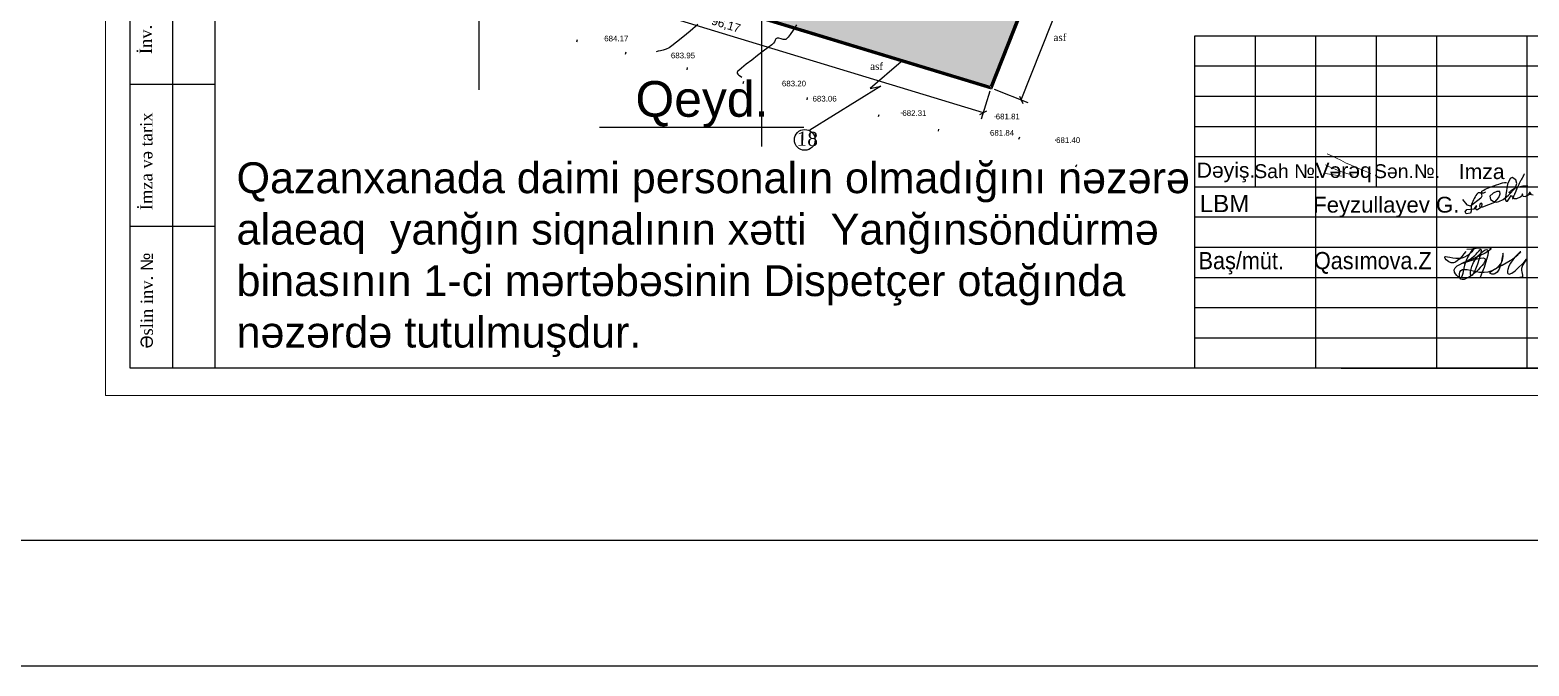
# Model space of a CAD drawing. Header units: feet. Extents: x 3381 to 683417, y 675186 to 4372291.
# Drawn here: x 682561.7 to 682827, y 4371810.6 to 4371923.1 of the extents above; entities that cross this region are included whole.
import ezdxf

# ---------------------------------------------------------------- set-up
doc = ezdxf.new("R2010")
doc.units = ezdxf.units.FT
doc.header["$MEASUREMENT"] = 0
doc.header["$PDMODE"] = 34
doc.header["$PDSIZE"] = 0.01
doc.linetypes.add('DUZ', pattern=[0])
doc.layers.get('0').update_dxf_attribs({"linetype": 'CONTINUOUS'})
doc.layers.get('Defpoints').update_dxf_attribs({"linetype": 'CONTINUOUS'})
for name, color, linetype in [('0_Point_Height', 2, 'CONTINUOUS'), ('0_Point_Point', 7, 'CONTINUOUS'), ('Layer8', 7, 'CONTINUOUS'), ('ramka', 7, 'CONTINUOUS'), ('Yazilar', 7, 'CONTINUOUS')]:
    doc.layers.add(name, color=color, linetype=linetype)
for name, color, linetype, lineweight in [('0_Ном._пера__110', 7, 'CONTINUOUS', 200), ('0_Ном._пера__1_Ном._пера__21', 7, 'CONTINUOUS', 30), ('0_Ном._пера__21', 7, 'CONTINUOUS', 30), ('0_Ном._пера__7_Ном._пера__21', 7, 'CONTINUOUS', 30), ('cədvəl xətti-15', 7, 'CONTINUOUS', 15), ('cədvəl xətti-35', 7, 'CONTINUOUS', 35), ('das tikili_Ном._пера__29', 29, 'CONTINUOUS', 18), ('HORIZANTAL', 24, 'CONTINUOUS', 13), ('km setka', 170, 'CONTINUOUS', 15), ('Künc ştampının yazısı', 7, 'CONTINUOUS', 13), ('окна', 140, 'CONTINUOUS', 9), ('размер', 90, 'CONTINUOUS', 9), ('ШТАМП ЙАЗЫСЫ_Ном._пера__1_Ном._пера__1', 7, 'CONTINUOUS', 13)]:
    doc.layers.add(name, color=color, linetype=linetype, lineweight=lineweight)
doc.styles.add('ARİAL', font='arial.ttf')
doc.styles.get("Standard").update_dxf_attribs({"font": 'arial.ttf', "height": 1.5})
doc.styles.add('style5', font='arialazlat.ttf', dxfattribs={"height": 400})
doc.styles.add('Times New  Roman', font='times.ttf')
doc.dimstyles.new('ISO-25', dxfattribs={"dimtxt": 1.5, "dimasz": 1, "dimexe": 1.25, "dimexo": 0.625, "dimtad": 1, "dimtxsty": 'Standard', "dimblk": 'OBLIQUE', "dimcen": 2.5, "dimadec": 0, "dimazin": 0, "dimtfac": 1, "dimtmove": 0, "dimatfit": 3, "dimldrblk": 'OBLIQUE', "dimfxl": 1, "dimarcsym": 0})

# ---------------------------------------------------------------- blocks, each defined once
blk = doc.blocks.new('_Oblique')
at = {"color": 0, "linetype": 'ByBlock', "lineweight": -2}
blk.add_line((-0.5, -0.5), (0.5, 0.5), dxfattribs=at)
blk = doc.blocks.new('*D47')
at = {"color": 0, "lineweight": -2, "transparency": 16777216}
for p, q in [((682639.56, 4371940.22), (682638.05, 4371935.26)), ((682638.41, 4371936.45), (682730.41, 4371908.45)), ((682731.56, 4371912.22), (682730.05, 4371907.26))]:
    blk.add_line(p, q, dxfattribs=at)
at = {"layer": 'Defpoints', "color": 0, "lineweight": 30, "transparency": 16777216}
for p in [(682639.74, 4371940.82), (682731.74, 4371912.82), (682730.41, 4371908.45)]:
    blk.add_point(p, dxfattribs=at)
at = {"color": 0, "lineweight": -2, "transparency": 16777216}
for p, rotation in [((682638.41, 4371936.45), 163.072486935853), ((682730.41, 4371908.45), 343.072486935853)]:
    blk.add_blockref('_Oblique', p, dxfattribs=dict(at, rotation=rotation))
at = {"color": 0, "lineweight": 25, "transparency": 16777216, "insert": (682684.86, 4371923.91), "char_height": 1.5, "attachment_point": 5, "rotation": 343.0725}
blk.add_mtext('96,17', dxfattribs=at)
blk = doc.blocks.new('*D48')
at = {"color": 0, "lineweight": -2, "transparency": 16777216}
for p, q in [((682764.32, 4371993.59), (682770.3, 4371991.23)), ((682737.13, 4371910.69), (682769.13, 4371991.69)), ((682732.32, 4371912.59), (682738.3, 4371910.23))]:
    blk.add_line(p, q, dxfattribs=at)
at = {"layer": 'Defpoints', "color": 0, "lineweight": 30, "transparency": 16777216}
for p in [(682763.74, 4371993.82), (682769.13, 4371991.69), (682731.74, 4371912.82)]:
    blk.add_point(p, dxfattribs=at)
at = {"color": 0, "lineweight": -2, "transparency": 16777216}
for p, rotation in [((682769.13, 4371991.69), 68.44292071496228), ((682737.13, 4371910.69), 248.4429207149623)]:
    blk.add_blockref('_Oblique', p, dxfattribs=dict(at, rotation=rotation))
at = {"color": 0, "lineweight": 25, "transparency": 16777216, "insert": (682751.71, 4371951.75), "char_height": 1.5, "attachment_point": 5, "rotation": 68.4429}
blk.add_mtext('87,09', dxfattribs=at)
blk = doc.blocks.new('*D32')
at = {"color": 0, "lineweight": -2, "transparency": 16777216}
blk.add_arc((682740.56, 4371935.69), 7.21, 68.4429, 172.4341, dxfattribs=at)
at = {"layer": 'Defpoints', "color": 0, "lineweight": 30, "transparency": 16777216}
for p in [(682763.48, 4371993.7), (682643.94, 4371948.52), (682738.93, 4371942.71), (682740.6, 4371935.68), (682731.62, 4371913.06)]:
    blk.add_point(p, dxfattribs=at)
at = {"color": 0, "lineweight": -2, "transparency": 16777216}
for p, rotation in [((682743.21, 4371942.39), 338.4429207151824), ((682733.41, 4371936.64), 262.434139284192)]:
    blk.add_blockref('_Oblique', p, dxfattribs=dict(at, rotation=rotation))
at = {"color": 0, "lineweight": 25, "transparency": 16777216, "insert": (682736.2, 4371943.1), "char_height": 1.5, "attachment_point": 5, "rotation": 30.4385}
blk.add_mtext('104°', dxfattribs=at)

msp = doc.modelspace()

# ---------------------------------------------------------------- hatches: boundary and pattern name
at = {"lineweight": 25}
h = msp.add_hatch(dxfattribs=at)
h.set_pattern_fill('GRASS', color=3)
h.set_pattern_definition([(90, (1845.1116, -2920.28305), (-0.707106781, 0.707106781), [0.1875, -1.226713563]), (45, (1845.1116, -2920.283), (-0.70710678119, 0.70710678119), [0.1875, -0.8125]), (135, (1845.1116, -2920.283), (-0.70710678119, -0.70710678119), [0.1875, -0.8125])])
edge = h.paths.add_edge_path(flags=16)
edge.add_arc((682658.082, 4371956.212), 3.56, 0, 360)
edge = h.paths.add_edge_path()
edge.add_line((682660.874, 4371958.42), (682665.412, 4371957.812))
edge.add_line((682665.412, 4371957.812), (682665.799, 4371960.701))
edge.add_line((682665.799, 4371960.701), (682658.472, 4371961.691))
edge.add_line((682658.472, 4371961.691), (682660.613, 4371977.547))
edge.add_line((682660.613, 4371977.547), (682668.986, 4371976.416))
edge.add_line((682668.986, 4371976.416), (682669.713, 4371981.799))
edge.add_line((682669.713, 4371981.799), (682665.061, 4371982.471))
edge.add_line((682665.061, 4371982.471), (682665.875, 4371988.112))
edge.add_line((682665.875, 4371988.112), (682673.997, 4371986.959))
edge.add_line((682673.997, 4371986.959), (682677.743, 4372014.074))
edge.add_line((682677.743, 4372014.074), (682677.836, 4372014.764))
edge.add_line((682677.836, 4372014.764), (682677.566, 4372014.27))
edge.add_line((682677.566, 4372014.27), (682640.028, 4371940.941))
edge.add_line((682640.028, 4371940.941), (682731.623, 4371913.064))
edge.add_line((682731.623, 4371913.064), (682763.481, 4371993.705))
edge.add_line((682763.481, 4371993.705), (682756.37, 4371996.426))
edge.add_line((682756.37, 4371996.426), (682754.616, 4371991.842))
edge.add_line((682754.616, 4371991.842), (682746.252, 4371994.776))
edge.add_arc((682905.681, 4371929.891), 172.127, 157.85455, 159.31778)
edge.add_line((682744.647, 4371990.683), (682758.012, 4371988.887))
edge.add_line((682758.012, 4371988.887), (682757.27, 4371983.639))
edge.add_line((682757.27, 4371983.639), (682743.941, 4371985.446))
edge.add_arc((682744.241, 4371982.305), 3.155, 95.46152, 167.5925)
edge.add_line((682741.16, 4371982.983), (682741.16, 4371982.028))
edge.add_line((682741.16, 4371982.028), (682742.827, 4371982.421))
edge.add_line((682742.827, 4371982.421), (682748.418, 4371981.442))
edge.add_line((682748.418, 4371981.442), (682746.468, 4371968.259))
edge.add_line((682746.468, 4371968.259), (682746.249, 4371968.259))
edge.add_line((682746.249, 4371968.259), (682741.16, 4371968.976))
edge.add_line((682741.16, 4371968.976), (682741.771, 4371974.344))
edge.add_line((682741.771, 4371974.344), (682746.874, 4371973.645))
edge.add_line((682746.874, 4371973.645), (682747.225, 4371976.207))
edge.add_line((682747.225, 4371976.207), (682742.045, 4371976.917))
edge.add_line((682742.045, 4371976.917), (682742.641, 4371982.005))
edge.add_line((682742.641, 4371982.005), (682741.06, 4371981.796))
edge.add_line((682741.06, 4371981.796), (682739.004, 4371965.83))
edge.add_line((682739.004, 4371965.83), (682747.74, 4371964.621))
edge.add_line((682747.74, 4371964.621), (682746.909, 4371957.265))
edge.add_line((682746.909, 4371957.265), (682738.126, 4371958.481))
edge.add_line((682738.126, 4371958.481), (682737.747, 4371955.83))
edge.add_line((682737.747, 4371955.83), (682731.62, 4371956.634))
edge.add_arc((682731.183, 4371946.643), 10, 87.49935, 110.7786)
edge.add_line((682727.636, 4371955.993), (682737.385, 4371954.567))
edge.add_line((682737.385, 4371954.567), (682736.758, 4371951.072))
edge.add_line((682736.758, 4371951.072), (682733.448, 4371951.598))
edge.add_line((682733.448, 4371951.598), (682733.841, 4371954.672))
edge.add_line((682733.841, 4371954.672), (682731.31, 4371955.007))
edge.add_line((682731.31, 4371955.007), (682730.905, 4371951.945))
edge.add_line((682730.905, 4371951.945), (682727.581, 4371952.385))
edge.add_line((682727.581, 4371952.385), (682727.933, 4371955.482))
edge.add_line((682727.933, 4371955.482), (682727.139, 4371955.789))
edge.add_arc((682731.353, 4371946.431), 10.263, 114.23947, 179.00955)
edge.add_line((682721.091, 4371946.608), (682720.741, 4371943.972))
edge.add_line((682720.741, 4371943.972), (682717.755, 4371944.299))
edge.add_line((682717.755, 4371944.299), (682716.874, 4371939.436))
edge.add_line((682716.874, 4371939.436), (682708.165, 4371940.649))
edge.add_line((682708.165, 4371940.649), (682708.852, 4371945.55))
edge.add_line((682708.852, 4371945.55), (682701.926, 4371946.469))
edge.add_line((682701.926, 4371946.469), (682702.361, 4371949.743))
edge.add_arc((682699.387, 4371950.138), 3, 352.44118, 442.1402)
edge.add_line((682699.797, 4371953.11), (682687.911, 4371954.75))
edge.add_line((682687.911, 4371954.75), (682686.64, 4371945.333))
edge.add_line((682686.64, 4371945.333), (682679.337, 4371946.312))
edge.add_line((682679.337, 4371946.312), (682680.591, 4371955.761))
edge.add_line((682680.591, 4371955.761), (682677.575, 4371956.183))
edge.add_line((682677.575, 4371956.183), (682676.314, 4371946.678))
edge.add_line((682676.314, 4371946.678), (682674.884, 4371946.953))
edge.add_line((682674.884, 4371946.953), (682664.163, 4371948.496))
edge.add_line((682664.163, 4371948.496), (682665.212, 4371956.326))
edge.add_line((682665.212, 4371956.326), (682661.592, 4371956.811))
edge.add_arc((682658.082, 4371956.212), 3.56, 9.68796, 38.34339)

# ---------------------------------------------------------------- linework, layer by layer
at = {"linetype": 'Continuous', "lineweight": 25}
for p, q in [((682658.522, 4371921.299), (682658.442, 4371920.907)), ((682667.148, 4371919.145), (682667.067, 4371918.753)), ((682678.026, 4371916.429), (682677.945, 4371916.037)), ((682687.96, 4371913.948), (682687.88, 4371913.556)), ((682699.259, 4371911.127), (682699.178, 4371910.735)), ((682711.921, 4371908.079), (682711.841, 4371907.687)), ((682722.492, 4371905.54), (682722.412, 4371905.148)), ((682736.804, 4371904.081), (682736.656, 4371903.709))]:
    msp.add_line(p, q, dxfattribs=at)
at = {"color": 7, "linetype": 'ByBlock', "lineweight": 25}
msp.add_line((682662.507, 4371905.87, -226.774), (682698.656, 4371905.87, -226.774), dxfattribs=at)
at = {"linetype": 'Continuous'}
msp.add_line((682746.897, 4371899.194), (682746.75, 4371898.821), dxfattribs=at)
at = {"linetype": 'Continuous', "lineweight": 15}
msp.add_line((682817.489, 4371891.725), (682817.259, 4371891.397), dxfattribs=at)
at = {"color": 1, "lineweight": 30}
msp.add_lwpolyline([(682077.611, 4372185.131), (683007.157, 4372185.131), (683007.157, 4371810.557), (682077.611, 4371810.557)], close=True, dxfattribs=at)
at = {"color": 3, "lineweight": 30}
msp.add_lwpolyline([(682092.211, 4372163.703), (682985.301, 4372163.703), (682985.301, 4371832.784), (682092.211, 4371832.784)], close=True, dxfattribs=at)
at = {"color": 7, "lineweight": 25}
for points in [[(682751.627, 4371998.67), (682764.001, 4371993.934), (682731.859, 4371912.574), (682639.454, 4371940.698), (682682.645, 4372025.07), (682742.284, 4372002.245)], [(682751.484, 4371998.296), (682763.481, 4371993.705), (682731.623, 4371913.064), (682640.028, 4371940.941), (682682.837, 4372024.568), (682742.141, 4372001.872)], [(682715.913, 4371917.427), (682710.391, 4371912.701), (682712.295, 4371913.114), (682699.707, 4371905.35)]]:
    msp.add_lwpolyline(points, dxfattribs=at)
at = {"color": 1, "lineweight": 25}
msp.add_lwpolyline([(682639.741, 4371940.819), (682682.741, 4372024.819), (682763.741, 4371993.819), (682731.741, 4371912.819)], close=True, dxfattribs=at)
at = {"color": 7, "linetype": 'DUZ', "lineweight": 25}
msp.add_circle((682698.823, 4371903.623, 9660.188), 1.846, dxfattribs=at)
at = {"color": 5, "lineweight": 30}
for points, knots in [([(682815.813, 4371883.906), (682814.86, 4371882.651), (682813.621, 4371881.021), (682811.168, 4371883.662), (682815.427, 4371881.64), (682818.271, 4371885.714), (682815.19, 4371882.165), (682815.355, 4371878.262), (682812.577, 4371881.455), (682816.67, 4371881.744), (682819.656, 4371886.317), (682816.646, 4371877.804), (682816.617, 4371882.097), (682821.066, 4371886.334), (682819.291, 4371881.708), (682818.368, 4371879.299)], [0, 0, 0, 0, 3.5258314, 4.5827, 7.6979669, 10.4021003, 13.3391055, 16.2756842, 17.599621, 21.9380069, 23.7875234, 28.7355861, 29.6070614, 34.2656674, 39.3237623, 39.3237623, 39.3237623, 39.3237623]), ([(682816, 4371884.279), (682818.288, 4371884.535), (682823.553, 4371885.123), (682811.396, 4371880.239), (682820.795, 4371883.923), (682817.744, 4371880.047), (682814.636, 4371878.149), (682814.66, 4371881.488), (682819.06, 4371879.208), (682822.485, 4371881.196), (682822.381, 4371884.87), (682822.231, 4371879.691), (682818.834, 4371880.055), (682823.404, 4371881.653), (682826.79, 4371885.039), (682823.209, 4371881.922), (682823.121, 4371878.455), (682828.193, 4371884.47), (682825.615, 4371881.306), (682825.68, 4371880.299), (682826.013, 4371879.21), (682825.489, 4371879.28), (682825.346, 4371879.299)], [0, 0, 0, 0, 4.2367948, 9.7528887, 13.71292, 16.5451483, 19.600327, 20.5962961, 24.08541, 29.078201, 29.5761855, 33.4265603, 34.049616, 38.1624152, 40.5946077, 44.5179811, 45.2027131, 49.5129527, 51.3282285, 52.0752057, 53.0711756, 53.445018, 53.445018, 53.445018, 53.445018])]:
    msp.add_open_spline(points, degree=3, knots=knots, dxfattribs=at)
at = {"layer": '0_Point_Point', "lineweight": 25}
for p in [(682663.199, 4371921.568, 684.173), (682674.997, 4371918.57, 683.954), (682694.644, 4371913.608, 683.201), (682700.063, 4371910.926, 683.056), (682715.955, 4371908.377, 682.313), (682732.483, 4371907.775, 681.814), (682731.467, 4371904.884, 681.835), (682743.165, 4371903.593, 681.397)]:
    msp.add_point(p, dxfattribs=at)
at = {"layer": '0_Point_Point', "lineweight": 15}
for p in [(682824.496, 4371894.928, 689.594), (682773.509, 4371880.934, 680.611)]:
    msp.add_point(p, dxfattribs=at)
at = {"layer": '0_Ном._пера__110', "linetype": 'Continuous', "lineweight": 25, "flags": 128}
msp.add_lwpolyline([(682594.475, 4372129.73), (682965.581, 4372129.73), (682965.581, 4371863.27), (682594.475, 4371863.27)], close=True, dxfattribs=at)
at = {"layer": '0_Ном._пера__1_Ном._пера__21', "color": 5, "linetype": 'Continuous', "lineweight": 30}
for points, knots in [([(682826.157, 4371897.613), (682826.154, 4371897.607), (682826.151, 4371897.601), (682826.148, 4371897.595), (682826.142, 4371897.582), (682826.134, 4371897.57), (682826.128, 4371897.557), (682826.116, 4371897.532), (682826.104, 4371897.507), (682826.092, 4371897.482), (682826.068, 4371897.431), (682826.044, 4371897.38), (682826.02, 4371897.328), (682826.01, 4371897.308), (682826, 4371897.288), (682825.99, 4371897.267), (682825.978, 4371897.243), (682825.966, 4371897.218), (682825.954, 4371897.193), (682825.942, 4371897.169), (682825.93, 4371897.145), (682825.918, 4371897.12), (682825.894, 4371897.071), (682825.869, 4371897.023), (682825.843, 4371896.975), (682825.793, 4371896.878), (682825.742, 4371896.782), (682825.69, 4371896.687), (682825.629, 4371896.577), (682825.568, 4371896.466), (682825.507, 4371896.357), (682825.463, 4371896.277), (682825.419, 4371896.198), (682825.376, 4371896.119), (682825.333, 4371896.04), (682825.29, 4371895.96), (682825.248, 4371895.881), (682825.164, 4371895.722), (682825.084, 4371895.561), (682825.008, 4371895.399), (682824.987, 4371895.352), (682824.965, 4371895.305), (682824.944, 4371895.258), (682824.903, 4371895.163), (682824.863, 4371895.068), (682824.826, 4371894.972), (682824.819, 4371894.954), (682824.812, 4371894.935), (682824.806, 4371894.917), (682824.799, 4371894.899), (682824.791, 4371894.88), (682824.784, 4371894.862), (682824.771, 4371894.824), (682824.757, 4371894.787), (682824.744, 4371894.75), (682824.731, 4371894.714), (682824.718, 4371894.678), (682824.705, 4371894.643), (682824.694, 4371894.614), (682824.683, 4371894.584), (682824.672, 4371894.555), (682824.661, 4371894.528), (682824.651, 4371894.5), (682824.64, 4371894.472), (682824.635, 4371894.458), (682824.627, 4371894.445), (682824.621, 4371894.431)], [0, 0, 0, 0, 1, 1, 1, 2, 2, 2, 3, 3, 3, 4, 4, 4, 5, 5, 5, 6, 6, 6, 7, 7, 7, 8, 8, 8, 9, 9, 9, 10, 10, 10, 11, 11, 11, 12, 12, 12, 13, 13, 13, 14, 14, 14, 15, 15, 15, 16, 16, 16, 17, 17, 17, 18, 18, 18, 19, 19, 19, 20, 20, 20, 21, 21, 21, 22, 22, 22, 22]), ([(682824.219, 4371893.519), (682824.212, 4371893.503), (682824.206, 4371893.487), (682824.2, 4371893.471), (682824.187, 4371893.438), (682824.171, 4371893.405), (682824.158, 4371893.372), (682824.133, 4371893.306), (682824.107, 4371893.239), (682824.08, 4371893.172), (682824.074, 4371893.157), (682824.069, 4371893.142), (682824.063, 4371893.128)], [0, 0, 0, 0, 1, 1, 1, 2, 2, 2, 3, 3, 3, 4, 4, 4, 4]), ([(682824.626, 4371894.431), (682824.62, 4371894.417), (682824.615, 4371894.403), (682824.609, 4371894.39), (682824.598, 4371894.363), (682824.584, 4371894.336), (682824.572, 4371894.309), (682824.549, 4371894.255), (682824.525, 4371894.202), (682824.5, 4371894.149), (682824.471, 4371894.084), (682824.441, 4371894.02), (682824.411, 4371893.956), (682824.381, 4371893.892), (682824.352, 4371893.829), (682824.323, 4371893.765), (682824.307, 4371893.729), (682824.291, 4371893.693), (682824.275, 4371893.657), (682824.262, 4371893.627), (682824.25, 4371893.597), (682824.237, 4371893.567), (682824.23, 4371893.551), (682824.22, 4371893.535), (682824.213, 4371893.519)], [0, 0, 0, 0, 1, 1, 1, 2, 2, 2, 3, 3, 3, 4, 4, 4, 5, 5, 5, 6, 6, 6, 7, 7, 7, 8, 8, 8, 8])]:
    msp.add_open_spline(points, degree=3, knots=knots, dxfattribs=at)
at = {"layer": '0_Ном._пера__21', "color": 5, "linetype": 'Continuous', "lineweight": 30, "flags": 128}
msp.add_lwpolyline([(682815.234, 4371893.081), (682815.989, 4371892.132), (682816.622, 4371891.985), (682818.47, 4371893.377, 1.2496404), (682817.763, 4371894.039, 0.0792582), (682816.752, 4371891.912), (682816.752, 4371891.003), (682816.655, 4371890.662), (682815.899, 4371890.533), (682815.712, 4371890.914), (682816.013, 4371891.304), (682817.223, 4371891.409), (682817.498, 4371891.48), (682817.759, 4371891.887), (682817.665, 4371891.948), (682817.484, 4371891.665), (682817.631, 4371891.301), (682817.858, 4371891.301), (682818.62, 4371891.849), (682818.717, 4371892.236), (682818.574, 4371892.435), (682818.312, 4371892.246), (682818.253, 4371891.91), (682818.408, 4371891.696), (682818.849, 4371891.803), (682820.946, 4371892.632), (682821.63, 4371893.406), (682821.867, 4371894.074), (682821.816, 4371894.474), (682821.282, 4371894.474), (682820.652, 4371894.177), (682820.035, 4371893.666), (682820.167, 4371893.074), (682820.638, 4371892.757), (682821.209, 4371892.611), (682821.667, 4371892.741), (682822.445, 4371893.086), (682823.393, 4371893.854), (682824.53, 4371895.08), (682824.832, 4371895.897), (682824.652, 4371896.534), (682824.015, 4371896.984), (682823.655, 4371896.788), (682823.197, 4371895.774), (682822.911, 4371893.887), (682822.788, 4371893.079), (682822.96, 4371892.768), (682823.213, 4371892.768), (682823.557, 4371893.307), (682823.857, 4371893.778), (682824.113, 4371893.462), (682824.432, 4371893.25), (682824.865, 4371893.25), (682825.476, 4371893.563), (682825.916, 4371893.88), (682825.855, 4371894.095), (682825.726, 4371893.921), (682825.947, 4371893.655), (682826.331, 4371893.593), (682826.669, 4371893.798), (682827.396, 4371894.228)], format="xyb", dxfattribs=at)
msp.add_lwpolyline([(682827.212, 4371894.417), (682826.915, 4371894.11), (682827.714, 4371893.89)], dxfattribs=at)
at = {"layer": '0_Ном._пера__7_Ном._пера__21', "color": 5, "linetype": 'Continuous', "lineweight": 30, "flags": 128}
for points in [[(682819.31, 4371894.464), (682819.161, 4371894.332), (682818.953, 4371894.226), (682818.787, 4371894.226), (682818.674, 4371894.308), (682818.635, 4371894.432), (682818.67, 4371894.53), (682818.755, 4371894.61), (682818.973, 4371894.734), (682819.23, 4371894.882), (682820.151, 4371895.242), (682820.773, 4371895.485), (682821.254, 4371895.652), (682821.68, 4371895.8), (682821.981, 4371895.913), (682822.304, 4371896.001), (682822.645, 4371896.077), (682822.837, 4371896.084), (682823.016, 4371896.091)], [(682823.741, 4371894.319), (682823.649, 4371894.293), (682823.607, 4371894.281), (682823.54, 4371894.281), (682823.508, 4371894.288), (682823.48, 4371894.301), (682823.48, 4371894.33), (682823.514, 4371894.382), (682823.595, 4371894.463), (682823.758, 4371894.623), (682823.901, 4371894.732), (682824.068, 4371894.849), (682824.245, 4371894.944), (682824.516, 4371895.088), (682824.739, 4371895.176), (682824.995, 4371895.266), (682825.204, 4371895.322), (682825.459, 4371895.396), (682825.68, 4371895.434), (682825.784, 4371895.447), (682825.979, 4371895.471), (682826.162, 4371895.486), (682826.25, 4371895.491), (682826.369, 4371895.493), (682826.533, 4371895.493), (682826.807, 4371895.497)]]:
    msp.add_lwpolyline(points, dxfattribs=at)
at = {"layer": 'cədvəl xətti-15', "lineweight": 25}
for p, q in [((682767.858, 4371916.708), (682837.328, 4371916.708)), ((682767.858, 4371911.365), (682837.328, 4371911.365)), ((682767.858, 4371906.021), (682837.328, 4371906.021)), ((682767.858, 4371889.989), (682837.328, 4371889.989)), ((682767.858, 4371884.645), (682837.328, 4371884.645)), ((682767.858, 4371879.301), (682837.328, 4371879.301)), ((682767.858, 4371873.958), (682837.328, 4371873.958)), ((682767.858, 4371868.614), (682837.328, 4371868.614))]:
    msp.add_line(p, q, dxfattribs=at)
at = {"layer": 'cədvəl xətti-35', "lineweight": 25}
for p, q in [((682778.546, 4371922.052), (682778.546, 4371895.333)), ((682789.234, 4371922.052), (682789.234, 4371863.27)), ((682799.921, 4371922.052), (682799.921, 4371895.333)), ((682810.609, 4371922.052), (682810.609, 4371863.27)), ((682826.641, 4371922.052), (682826.641, 4371863.27)), ((682767.858, 4371900.677), (682837.328, 4371900.677)), ((682767.858, 4371895.333), (682837.328, 4371895.333))]:
    msp.add_line(p, q, dxfattribs=at)
msp.add_lwpolyline([(682767.858, 4371922.052), (682965.581, 4371922.052), (682965.581, 4371863.27), (682767.858, 4371863.27)], close=True, dxfattribs=at)
at = {"layer": 'das tikili_Ном._пера__29', "color": 7, "linetype": 'Continuous', "flags": 128}
msp.add_lwpolyline([(682575.096, 4372134.575), (682970.426, 4372134.575), (682970.426, 4371858.425), (682575.096, 4371858.425)], close=True, dxfattribs=at)
at = {"layer": 'HORIZANTAL', "color": 32, "linetype": 'Continuous', "lineweight": 25}
for p, q in [((682677.216, 4371921.804, 684), (682676.108, 4371920.905, 684)), ((682678.519, 4371922.88, 684), (682677.216, 4371921.804, 684)), ((682679.928, 4371924.058, 684), (682678.519, 4371922.88, 684)), ((682693.718, 4371921.478, 683.5), (682693.599, 4371921.252, 683.5)), ((682693.931, 4371921.644, 683.5), (682693.718, 4371921.478, 683.5)), ((682694.261, 4371921.645, 683.5), (682693.931, 4371921.644, 683.5)), ((682694.652, 4371921.5, 683.5), (682694.261, 4371921.645, 683.5)), ((682694.988, 4371921.386, 683.5), (682694.652, 4371921.5, 683.5)), ((682695.648, 4371921.531, 683.5), (682695.537, 4371921.434, 683.5)), ((682695.864, 4371921.777, 683.5), (682695.648, 4371921.531, 683.5)), ((682696.227, 4371922.262, 683.5), (682695.864, 4371921.777, 683.5)), ((682696.766, 4371923.053, 683.5), (682696.227, 4371922.262, 683.5)), ((682697.355, 4371923.962, 683.5), (682696.766, 4371923.053, 683.5)), ((682672.865, 4371919.29, 684), (682672.519, 4371919.2, 684)), ((682673.283, 4371919.382, 684), (682672.865, 4371919.29, 684)), ((682673.757, 4371919.502, 684), (682673.283, 4371919.382, 684)), ((682674.273, 4371919.676, 684), (682673.757, 4371919.502, 684)), ((682674.816, 4371919.931, 684), (682674.273, 4371919.676, 684)), ((682675.279, 4371920.256, 684), (682674.816, 4371919.931, 684)), ((682676.108, 4371920.905, 684), (682675.279, 4371920.256, 684)), ((682691.488, 4371919.305, 683.5), (682690.482, 4371918.544, 683.5)), ((682692.358, 4371919.965, 683.5), (682691.488, 4371919.305, 683.5)), ((682692.997, 4371920.458, 683.5), (682692.358, 4371919.965, 683.5)), ((682693.306, 4371920.717, 683.5), (682692.997, 4371920.458, 683.5)), ((682693.49, 4371920.99, 683.5), (682693.306, 4371920.717, 683.5)), ((682693.599, 4371921.252, 683.5), (682693.49, 4371920.99, 683.5)), ((682695.243, 4371921.355, 683.5), (682694.988, 4371921.386, 683.5)), ((682695.41, 4371921.379, 683.5), (682695.243, 4371921.355, 683.5)), ((682695.492, 4371921.409, 683.5), (682695.41, 4371921.379, 683.5)), ((682695.537, 4371921.434, 683.5), (682695.492, 4371921.409, 683.5)), ((682687.63, 4371916.331, 683.5), (682687.149, 4371915.92, 683.5)), ((682688.455, 4371916.991, 683.5), (682687.63, 4371916.331, 683.5)), ((682689.439, 4371917.751, 683.5), (682688.455, 4371916.991, 683.5)), ((682690.482, 4371918.544, 683.5), (682689.439, 4371917.751, 683.5)), ((682686.853, 4371915.609, 683.5), (682686.843, 4371915.579, 683.5)), ((682686.843, 4371915.579, 683.5), (682686.844, 4371915.525, 683.5)), ((682686.844, 4371915.525, 683.5), (682686.874, 4371915.42, 683.5)), ((682686.925, 4371915.702, 683.5), (682686.853, 4371915.609, 683.5)), ((682686.874, 4371915.42, 683.5), (682686.975, 4371915.268, 683.5)), ((682687.149, 4371915.92, 683.5), (682686.925, 4371915.702, 683.5)), ((682686.975, 4371915.268, 683.5), (682687.178, 4371915.08, 683.5)), ((682687.178, 4371915.08, 683.5), (682687.459, 4371914.873, 683.5)), ((682687.459, 4371914.873, 683.5), (682687.67, 4371914.706, 683.5))]:
    msp.add_line(p, q, dxfattribs=at)
at = {"layer": 'HORIZANTAL', "color": 32, "linetype": 'Continuous', "lineweight": 13}
for p, q in [((682791.904, 4371900.888, 686.5), (682791.274, 4371901.166, 686.5)), ((682792.341, 4371900.677, 686.5), (682791.904, 4371900.888, 686.5)), ((682792.937, 4371900.378, 686.5), (682792.341, 4371900.677, 686.5)), ((682793.673, 4371900.01, 686.5), (682792.937, 4371900.378, 686.5)), ((682792.391, 4371897.437, 685.5), (682790.96, 4371897.694, 685.5)), ((682791.778, 4371898.824, 686), (682790.962, 4371899.207, 686)), ((682792.694, 4371898.424, 686), (682791.778, 4371898.824, 686)), ((682793.684, 4371898.032, 686), (682792.694, 4371898.424, 686)), ((682794.535, 4371899.589, 686.5), (682793.673, 4371900.01, 686.5)), ((682794.729, 4371897.673, 686), (682793.684, 4371898.032, 686)), ((682795.506, 4371899.133, 686.5), (682794.535, 4371899.589, 686.5)), ((682795.653, 4371897.429, 686), (682794.729, 4371897.673, 686)), ((682796.57, 4371898.659, 686.5), (682795.506, 4371899.133, 686.5)), ((682797.711, 4371898.185, 686.5), (682796.57, 4371898.659, 686.5)), ((682798.912, 4371897.729, 686.5), (682797.711, 4371898.185, 686.5)), ((682799, 4371897.7, 686.5), (682798.912, 4371897.729, 686.5)), ((682793.822, 4371897.186, 685.5), (682792.391, 4371897.437, 685.5)), ((682795.851, 4371897.387, 686), (682795.653, 4371897.429, 686))]:
    msp.add_line(p, q, dxfattribs=at)
at = {"layer": 'km setka', "lineweight": 25, "flags": 128}
for points in [[(682641.16, 4372121.703), (682641.16, 4371912.467)], [(682691.16, 4372118.891), (682691.16, 4371902.444)]]:
    msp.add_lwpolyline(points, dxfattribs=at)
at = {"layer": 'окна', "color": 0, "lineweight": -2, "ltscale": 2}
for p, q in [((682579.42, 4371863.27), (682579.42, 4371938.544)), ((682586.947, 4371938.544), (682586.947, 4371863.27)), ((682579.42, 4371913.453), (682594.475, 4371913.453)), ((682579.42, 4371888.361), (682594.475, 4371888.361)), ((682594.475, 4371863.27), (682579.42, 4371863.27))]:
    msp.add_line(p, q, dxfattribs=at)
at = {"layer": 'размер', "color": 7, "lineweight": 25}
msp.add_line((682793.758, 4371863.27), (682965.581, 4371863.27), dxfattribs=at)

# ---------------------------------------------------------------- texts
at = {"lineweight": -2, "ltscale": 6, "char_height": 2.16938, "attachment_point": 1, "rotation": 90}
for s, width, insert in [('{\\fTimes New Roman|b0|i0|c238|p18;İnv. }№{\\fTimes New Roman|b0|i0|c238|p18; əvəzi}', 5958.25226, (682581.1, 4371918.795)), ('{\\fTimes New Roman|b0|i0|c238|p18;İmza və tarix}', 5408.56003, (682581.212, 4371891.186)), ('Ə{\\fTimes New Roman|b0|i0|c238|p18;slin inv.} №', 5311.53721, (682581.282, 4371866.742))]:
    msp.add_mtext_dynamic_manual_height_columns(s, width=width, gutter_width=12.5, heights=[0], dxfattribs=dict(at, insert=insert))
at = {"color": 0, "lineweight": 18, "ltscale": 0.4, "insert": (682598.259, 4371899.657), "char_height": 5.459632, "width": 184.9898, "attachment_point": 1}
msp.add_mtext('\\pxt27;Qazanxanada{\\fArial|b0|i0|c238|p34; daimi personalın olmadığını nəzərə alaeaq  yanğın siqnalının xətti  Yanğınsöndürmə binasının 1-ci mərtəbəsinin Dispetçer otağında nəzərdə t}u{\\fArial|b0|i0|c238|p34;t}u{\\fArial|b0|i0|c238|p34;lmuşdur.}', dxfattribs=at)
at = {"lineweight": 25, "insert": (682818.625, 4371898.005), "char_height": 2.6719, "attachment_point": 5, "style": 'ARİAL'}
msp.add_mtext('Imza', dxfattribs=at)
at = {"layer": '0_Point_Height', "color": 0, "lineweight": 25}
for s, p in [('684.17', (682663.335, 4371921.054, 684.173)), ('683.95', (682675.133, 4371918.056, 683.954)), ('683.20', (682694.78, 4371913.094, 683.201)), ('683.06', (682700.199, 4371910.412, 683.056)), ('682.31', (682716.091, 4371907.863, 682.313)), ('681.81', (682732.619, 4371907.261, 681.814)), ('681.84', (682731.603, 4371904.37, 681.835)), ('681.40', (682743.301, 4371903.079, 681.397))]:
    msp.add_text(s, height=1, dxfattribs=at).set_placement(p)
at = {"layer": 'Künc ştampının yazısı', "lineweight": 25, "attachment_point": 5, "style": 'ARİAL'}
for s, insert, char_height in [('Dəyiş.', (682773.379, 4371897.857, 59.366), 2.6719), ('Sah №.', (682784.219, 4371898.073, 59.366), 2.4582), ('Vərəq', (682794.184, 4371897.829), 2.6719), ('Sən.№.', (682805.414, 4371898.065), 2.4582)]:
    msp.add_mtext(s, dxfattribs=dict(at, insert=insert, char_height=char_height))
at = {"layer": 'Künc ştampının yazısı', "color": 7, "insert": (682789.149, 4371881.801), "char_height": 3.043398, "attachment_point": 5, "style": 'Times New  Roman'}
msp.add_mtext('{\\fArial|b0|i0|c238|p34;\\W0.9;Baş/müt.\\fArial|b0|i0|c0|p34;   \\fArial|b0|i0|c238|p34;  Q\\fArial|b0|i0|c0|p34;as\\fArial|b0|i0|c238|p34;ımova.Z}', dxfattribs=at)
at = {"layer": 'Layer8', "color": 0, "lineweight": 25, "insert": (682697.36, 4371902.578, 9660.188), "char_height": 2.5, "width": 81.30669, "attachment_point": 7, "rotation": 358.61121, "style": 'style5'}
msp.add_mtext('{\\fTimes New Roman|b0|i0|c238|p18;18}', dxfattribs=at)
at = {"layer": 'ramka', "color": 0, "linetype": 'DUZ', "lineweight": 25, "ltscale": 0.5, "insert": (682668.862, 4371914.028, -226.774), "char_height": 6.3132, "width": 55.50849, "attachment_point": 1}
msp.add_mtext('{\\fArial|b0|i0|c238|p34;Qeyd.}', dxfattribs=at)
at = {"layer": 'ramka', "lineweight": 15, "ltscale": 0.4, "insert": (682768.741, 4371893.889, -213.305), "char_height": 3.0434, "width": 12.86014, "attachment_point": 1, "style": 'ARİAL'}
msp.add_mtext('{\\fArial|b0|i0|c238|p34;LBM}', dxfattribs=at)
at = {"layer": 'Yazilar', "color": 30, "lineweight": 25, "char_height": 1.3, "width": 0.10588, "attachment_point": 1, "rotation": 359.75118}
for insert in [(682742.84, 4371922.412), (682710.394, 4371917.315)]:
    msp.add_mtext('{\\fTimes New Roman|b0|i0|c0|p18;asf}', dxfattribs=dict(at, insert=insert))
at = {"layer": 'ШТАМП ЙАЗЫСЫ_Ном._пера__1_Ном._пера__1', "linetype": 'Continuous', "insert": (682784.464, 4371891.735, 330.989), "char_height": 2.79863, "attachment_point": 4, "style": 'ARİAL'}
msp.add_mtext('{\\fArial|b0|i0|c238|p34;    Feyzullayev G.}', dxfattribs=at)

# ---------------------------------------------------------------- dimensions: what is measured, and where the dimension line sits
at = {"color": 3, "lineweight": 25}
dim = msp.add_angular_dim_2l(base=(682738.925, 4371942.709), line1=((682740.595, 4371935.683), (682643.941, 4371948.521)), line2=((682763.481, 4371993.705), (682731.623, 4371913.064)), dimstyle='ISO-25', dxfattribs=at)
dim.commit()
dim.dimension.update_dxf_attribs({"geometry": '*D32', "text_midpoint": (682736.203, 4371943.103)})
at = {"color": 7, "lineweight": 25}
for p1, p2, distance, picture, middle in [((682731.741, 4371912.819), (682763.741, 4371993.819), -5.799, '*D48', (682751.715, 4371951.749)), ((682639.741, 4371940.819), (682731.741, 4371912.819), -4.564, '*D47', (682684.857, 4371923.913))]:
    dim = msp.add_aligned_dim(p1=p1, p2=p2, distance=distance, dimstyle='ISO-25', dxfattribs=at)
    dim.commit()
    dim.dimension.update_dxf_attribs({"geometry": picture, "text_midpoint": middle})

doc.saveas('drawing.dxf')
